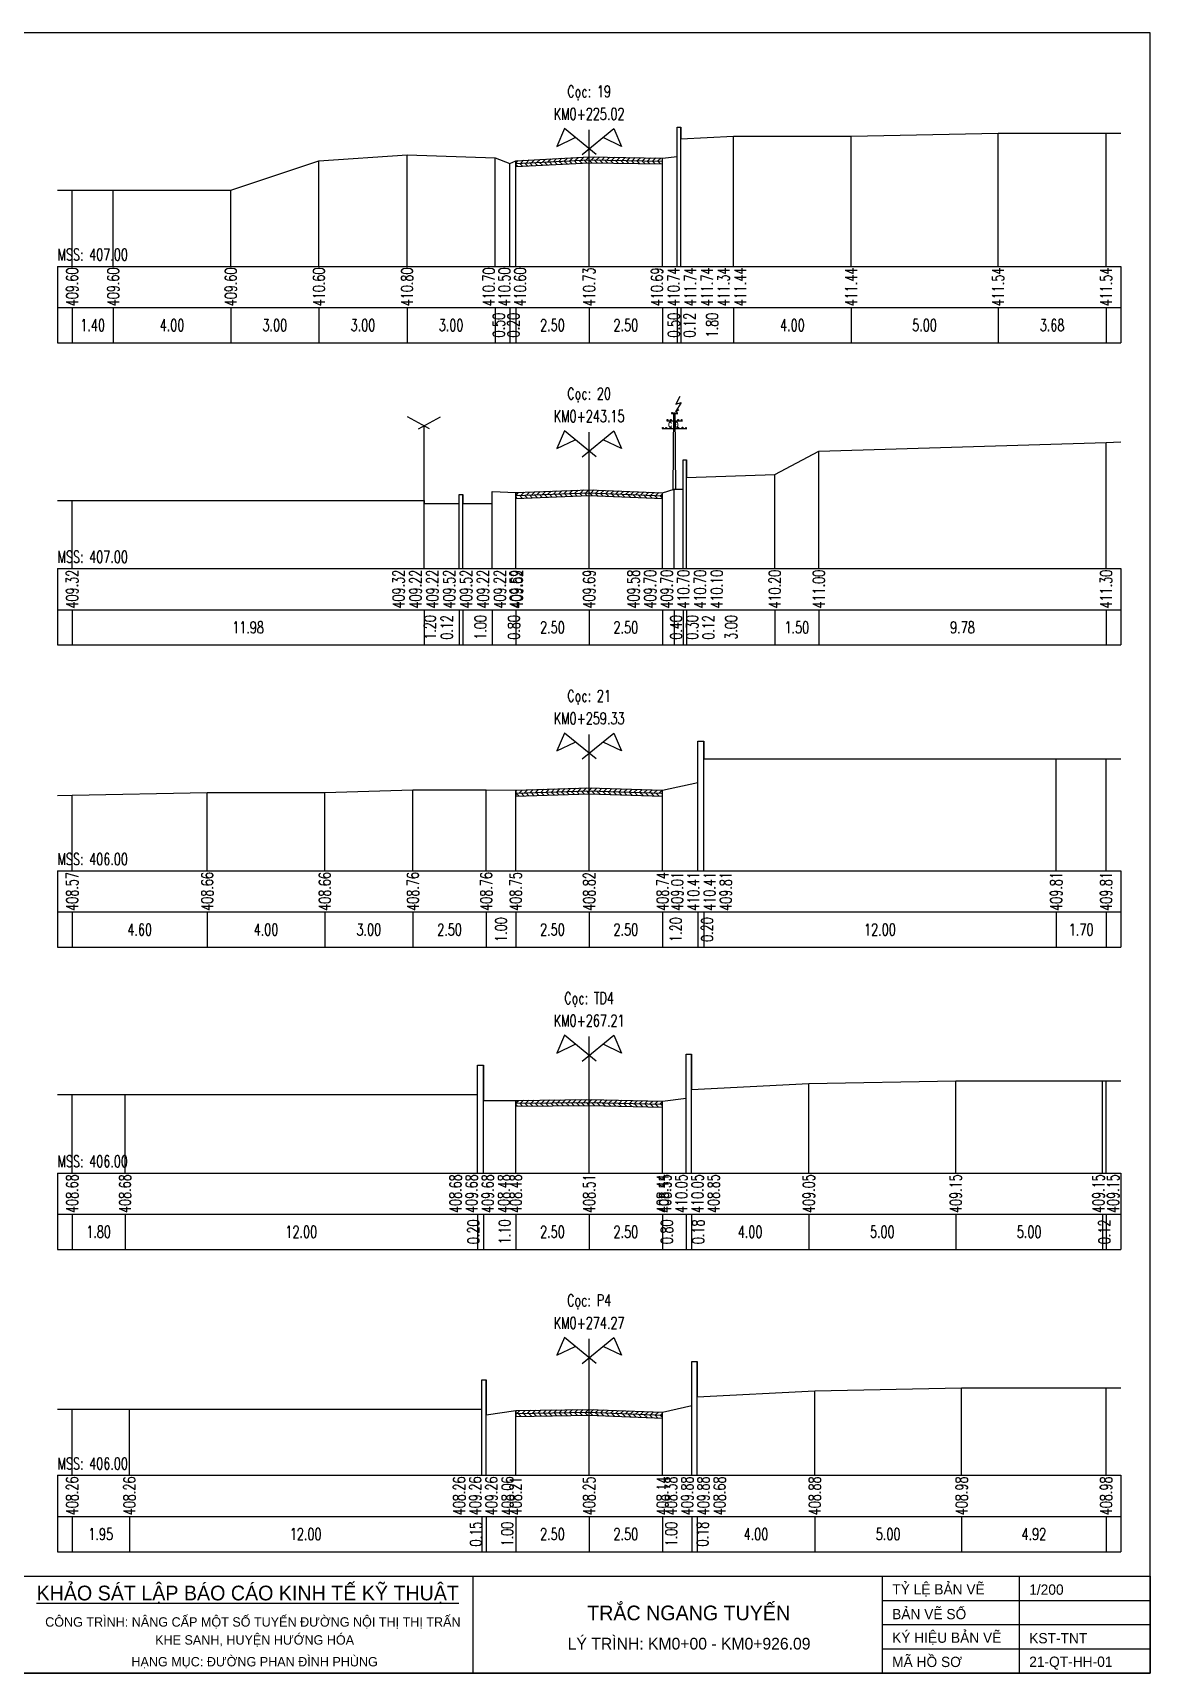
# Model space of a CAD drawing. Header units: centimetres. Extents: x 556321 to 560034, y 1839250 to 1840516.
# Drawn here: x 558387.5 to 558425.6, y 1839589.3 to 1839645.1 of the extents above; entities that cross this region are included whole.
import ezdxf
from ezdxf.enums import TextEntityAlignment as Align

# ---------------------------------------------------------------- set-up
doc = ezdxf.new("R2010")
doc.units = ezdxf.units.CM
doc.header["$MEASUREMENT"] = 0
for name, color, linetype in [('AoDuongCu1', 1, 'Continuous'), ('AoDuongCu2', 2, 'Continuous'), ('DAU_CO', 3, 'Continuous'), ('entdauco', 3, 'Continuous'), ('ENTGOCTUYEN', 7, 'Continuous'), ('ENTPLINETUYEN', 1, 'Continuous'), ('enttntunhien', 3, 'Continuous'), ('KH_VAT', 8, 'Continuous'), ('KHUNGTEN', 1, 'Continuous'), ('KTTN$0$KHUNGTEN', 1, 'Continuous'), ('linedongtn', 8, 'Continuous'), ('MSSTracNgang', 5, 'Continuous'), ('plinetntn', 3, 'Continuous'), ('TuyenPDP_CDTN', 7, 'Continuous')]:
    doc.layers.add(name, color=color, linetype=linetype)
doc.styles.add('CHUSO', font='Vnsimple.shx', dxfattribs={"width": 0.7})
doc.styles.add('Khung ten', font='VHAVANB_3.TTF')
doc.styles.add('KTTN$0$Khung ten', font='VHAVANB_3.TTF')
doc.styles.get("Standard").update_dxf_attribs({"font": 'Vnsimple.shx', "width": 0.7, "height": 2})
doc.styles.add('TENCOC', font='vnsimple.shx', dxfattribs={"width": 0.7})
pattern_1 = [(45, (554573.0184, 1840687.18078), (-0.0883883476, 0.0883883476), [])]
pattern_2 = [(135, (554573.0184, 1840687.18078), (-0.0883883476, -0.0883883476), [])]

# ---------------------------------------------------------------- blocks, each defined once
blk = doc.blocks.new('A$C23B26463')
at = {"layer": 'KTTN$0$KHUNGTEN', "color": 7}
for p, q in [((34.032, 2.953), (34.032, 6.258)), ((47.968, 2.953), (47.968, 6.258)), ((52.635, 2.953), (52.635, 6.258))]:
    blk.add_line(p, q, dxfattribs=at)
at = {"layer": 'KTTN$0$KHUNGTEN', "color": 10}
blk.add_lwpolyline([(57.079, 2.953), (57.079, 58.791), (-18.961, 58.791), (-18.961, 2.953)], close=True, dxfattribs=at)
at = {"layer": 'KTTN$0$KHUNGTEN', "color": 4}
blk.add_lwpolyline([(-18.961, 6.258), (57.079, 6.258), (57.079, 2.953), (-18.961, 2.953), (-18.961, 6.258)], dxfattribs=at)
at = {"layer": 'KTTN$0$KHUNGTEN', "color": 7}
for points in [[(47.968, 5.432), (57.079, 5.432)], [(47.968, 4.606), (57.079, 4.606)], [(47.968, 3.78), (57.079, 3.78)]]:
    blk.add_lwpolyline(points, dxfattribs=at)
at = {"layer": 'ENTGOCTUYEN', "color": 3, "style": 'Khung ten'}
blk.add_text('kst-tnt', height=0.35, dxfattribs=at).set_placement((52.961, 4.145), align=Align.MIDDLE_LEFT)
at = {"layer": 'ENTPLINETUYEN', "color": 7, "style": 'Khung ten'}
for s, p in [('c«ng tr×nh: n©ng cÊp mét sè tuyÕn ®\xadêng néi thÞ thÞ trÊn ', (26.591, 4.697)), ('khe sanh, huyÖn h\xadíng hãa', (26.591, 4.085))]:
    blk.add_text(s, height=0.32, dxfattribs=at).set_placement(p, align=Align.MIDDLE_CENTER)
at = {"layer": 'ENTPLINETUYEN', "style": 'Khung ten'}
blk.add_text('h¹ng môc: ®\xadêng phan ®×nh phïng', height=0.32, dxfattribs=at).set_placement((26.591, 3.344), align=Align.MIDDLE_CENTER)
at = {"layer": 'KHUNGTEN', "color": 7, "style": 'Khung ten'}
for s, height, p in [('tr¾c ngang tuyÕn', 0.5, (41.368, 5.004)), ('Lý tr×nh: km0+00 - KM0+926.09', 0.4, (41.382, 3.958))]:
    blk.add_text(s, height=height, dxfattribs=at).set_placement(p, align=Align.MIDDLE_CENTER)
at = {"layer": 'KTTN$0$KHUNGTEN', "color": 7, "style": 'KTTN$0$Khung ten'}
blk.add_text('%%UKH¶O S¸T LËP B¸O C¸O KINH TÕ Kü THUËT', height=0.5, dxfattribs=at).set_placement((26.357, 5.682), align=Align.MIDDLE_CENTER)
for s, p in [('tû lÖ b¶n vÏ', (48.3, 5.808)), ('1/200', (52.961, 5.798)), ('b¶n vÏ sè', (48.294, 4.964)), ('Ký hiÖu b¶n vÏ', (48.294, 4.163)), ('m· hå s¬', (48.294, 3.337)), ('21-QT-hh-01', (52.961, 3.343))]:
    blk.add_text(s, height=0.35, dxfattribs=at).set_placement(p, align=Align.MIDDLE_LEFT)
blk = doc.blocks.new('DauCo')
at = {"layer": 'DAU_CO', "linetype": 'Continuous'}
blk.add_line((0, 0), (0, 1.29), dxfattribs=at)
for points in [[(0.47, -0.38), (-1.68, 1.38), (-2.2, 0.17), (-0.95, 0.77)], [(-0.47, -0.38), (1.68, 1.38), (2.2, 0.17), (0.95, 0.77)]]:
    blk.add_lwpolyline(points, dxfattribs=at)
blk = doc.blocks.new('nha')
at = {"layer": 'KH_VAT', "color": 6}
for points in [[(0.188, 2.442), (-0.564, 2.844)], [(-0.188, 2.442), (0.564, 2.844)], [(0, 0), (0, 2.542)]]:
    blk.add_lwpolyline(points, dxfattribs=at)
blk = doc.blocks.new('co dien cao the')
at = {"layer": 'KH_VAT', "color": 1, "lineweight": -2}
blk.add_line((0, 0), (0, 0), dxfattribs=at)
at = {"layer": 'KH_VAT', "color": 1}
blk.add_lwpolyline([(0.192, 3.151), (0.057, 2.895), (0.234, 2.947), (0.04, 2.63), (0.15, 2.717)], dxfattribs=at)
at = {"layer": 'KH_VAT', "color": 6}
for points in [[(-0.257, 2.329), (0.278, 2.329)], [(-0.096, 2.575), (0.118, 2.575)], [(-0.043, 0), (-0.012, 2.596), (0.022, 2.596), (0.043, 0)], [(-0.417, 2.066), (0.427, 2.066)]]:
    blk.add_lwpolyline(points, dxfattribs=at)
for points in [[(-0.242, 2.329), (-0.242, 2.369), (-0.224, 2.369), (-0.224, 2.329)], [(-0.125, 2.329), (-0.125, 2.369), (-0.107, 2.369), (-0.107, 2.329)], [(-0.083, 2.577), (-0.083, 2.616), (-0.066, 2.616), (-0.066, 2.577)], [(0.081, 2.577), (0.081, 2.616), (0.099, 2.616), (0.099, 2.577)], [(0.123, 2.331), (0.123, 2.371), (0.141, 2.371), (0.141, 2.331)], [(0.24, 2.329), (0.24, 2.369), (0.257, 2.369), (0.257, 2.329)], [(-0.402, 2.066), (-0.402, 2.105), (-0.384, 2.105), (-0.384, 2.066)], [(-0.286, 2.066), (-0.286, 2.105), (-0.268, 2.105), (-0.268, 2.066)], [(-0.125, 2.066), (-0.125, 2.105), (-0.107, 2.105), (-0.107, 2.066)], [(0.123, 2.068), (0.123, 2.107), (0.141, 2.107), (0.141, 2.068)], [(0.272, 2.068), (0.272, 2.107), (0.29, 2.107), (0.29, 2.068)], [(0.389, 2.066), (0.389, 2.105), (0.406, 2.105), (0.406, 2.066)]]:
    blk.add_lwpolyline(points, close=True, dxfattribs=at)
at = {"layer": 'KH_VAT', "color": 1, "insert": (-0.208, 2.278), "char_height": 0.16406, "width": 0.43275, "attachment_point": 1}
blk.add_mtext('{\\Fvnsimple|c0;C §}', dxfattribs=at)

msp = doc.modelspace()

# ---------------------------------------------------------------- hatches: boundary and pattern name
at = {"layer": 'AoDuongCu1'}
h = msp.add_hatch(dxfattribs=at)
h.set_pattern_fill('ANSI31', color=256, style=0)
h.set_pattern_definition(pattern_1)
h.paths.add_polyline_path([(558403.971, 1839640.767), (558406.471, 1839640.896), (558408.971, 1839640.856), (558408.971, 1839640.756), (558406.471, 1839640.796), (558403.971, 1839640.667)])
h = msp.add_hatch(dxfattribs=at)
h.set_pattern_fill('ANSI31', color=256, style=0)
h.set_pattern_definition(pattern_1)
h.paths.add_polyline_path([(558403.971, 1839629.471), (558406.471, 1839629.566), (558408.971, 1839629.463), (558408.971, 1839629.363), (558406.471, 1839629.466), (558403.971, 1839629.371)])
h = msp.add_hatch(dxfattribs=at)
h.set_pattern_fill('ANSI31', color=256, style=0)
h.set_pattern_definition(pattern_1)
h.paths.add_polyline_path([(558403.971, 1839619.338), (558406.471, 1839619.418), (558408.971, 1839619.334), (558408.971, 1839619.234), (558406.471, 1839619.318), (558403.971, 1839619.238)])
h = msp.add_hatch(dxfattribs=at)
h.set_pattern_fill('ANSI31', color=256, style=0)
h.set_pattern_definition(pattern_1)
h.paths.add_polyline_path([(558403.971, 1839608.78), (558406.471, 1839608.81), (558408.971, 1839608.75), (558408.971, 1839608.65), (558406.471, 1839608.71), (558403.971, 1839608.68)])
h = msp.add_hatch(dxfattribs=at)
h.set_pattern_fill('ANSI31', color=256, style=0)
h.set_pattern_definition(pattern_1)
h.paths.add_polyline_path([(558403.971, 1839598.222), (558406.471, 1839598.262), (558408.971, 1839598.162), (558408.971, 1839598.062), (558406.471, 1839598.162), (558403.971, 1839598.122)])
at = {"layer": 'AoDuongCu2'}
h = msp.add_hatch(dxfattribs=at)
h.set_pattern_fill('ANSI31', color=256, angle=90, style=0)
h.set_pattern_definition(pattern_2)
h.paths.add_polyline_path([(558403.971, 1839640.667), (558406.471, 1839640.796), (558408.971, 1839640.756), (558408.971, 1839640.656), (558406.471, 1839640.696), (558403.971, 1839640.567)])
h = msp.add_hatch(dxfattribs=at)
h.set_pattern_fill('ANSI31', color=256, angle=90, style=0)
h.set_pattern_definition(pattern_2)
h.paths.add_polyline_path([(558403.971, 1839629.371), (558406.471, 1839629.466), (558408.971, 1839629.363), (558408.971, 1839629.263), (558406.471, 1839629.366), (558403.971, 1839629.271)])
h = msp.add_hatch(dxfattribs=at)
h.set_pattern_fill('ANSI31', color=256, angle=90, style=0)
h.set_pattern_definition(pattern_2)
h.paths.add_polyline_path([(558403.971, 1839619.238), (558406.471, 1839619.318), (558408.971, 1839619.234), (558408.971, 1839619.134), (558406.471, 1839619.218), (558403.971, 1839619.138)])
h = msp.add_hatch(dxfattribs=at)
h.set_pattern_fill('ANSI31', color=256, angle=90, style=0)
h.set_pattern_definition(pattern_2)
h.paths.add_polyline_path([(558403.971, 1839608.68), (558406.471, 1839608.71), (558408.971, 1839608.65), (558408.971, 1839608.55), (558406.471, 1839608.61), (558403.971, 1839608.58)])
h = msp.add_hatch(dxfattribs=at)
h.set_pattern_fill('ANSI31', color=256, angle=90, style=0)
h.set_pattern_definition(pattern_2)
h.paths.add_polyline_path([(558403.971, 1839598.122), (558406.471, 1839598.162), (558408.971, 1839598.062), (558408.971, 1839597.962), (558406.471, 1839598.062), (558403.971, 1839598.022)])

# ---------------------------------------------------------------- linework, layer by layer
at = {"layer": 'AoDuongCu1'}
for points in [[(558403.971, 1839640.667), (558406.471, 1839640.796), (558408.971, 1839640.756)], [(558403.971, 1839629.371), (558406.471, 1839629.466), (558408.971, 1839629.363)], [(558403.971, 1839619.238), (558406.471, 1839619.318), (558408.971, 1839619.234)], [(558403.971, 1839608.68), (558406.471, 1839608.71), (558408.971, 1839608.65)], [(558403.971, 1839598.122), (558406.471, 1839598.162), (558408.971, 1839598.062)]]:
    msp.add_lwpolyline(points, dxfattribs=at)
at = {"layer": 'AoDuongCu2'}
for points in [[(558403.971, 1839640.767), (558403.971, 1839640.567), (558406.471, 1839640.696), (558408.971, 1839640.656), (558408.971, 1839640.856)], [(558403.971, 1839629.471), (558403.971, 1839629.271), (558406.471, 1839629.366), (558408.971, 1839629.263), (558408.971, 1839629.463)], [(558403.971, 1839619.338), (558403.971, 1839619.138), (558406.471, 1839619.218), (558408.971, 1839619.134), (558408.971, 1839619.334)], [(558403.971, 1839608.78), (558403.971, 1839608.58), (558406.471, 1839608.61), (558408.971, 1839608.55), (558408.971, 1839608.75)], [(558403.971, 1839598.222), (558403.971, 1839598.022), (558406.471, 1839598.062), (558408.971, 1839597.962), (558408.971, 1839598.162)]]:
    msp.add_lwpolyline(points, dxfattribs=at)
at = {"layer": 'entdauco'}
for p, q in [((558406.471, 1839640.896), (558406.471, 1839641.169)), ((558406.471, 1839629.566), (558406.471, 1839630.881)), ((558406.471, 1839619.418), (558406.471, 1839620.593)), ((558406.471, 1839608.81), (558406.471, 1839610.305)), ((558406.471, 1839598.262), (558406.471, 1839600.017))]:
    msp.add_line(p, q, dxfattribs=at)
at = {"layer": 'enttntunhien'}
for p, q in [((558388.371, 1839637.169), (558424.571, 1839637.169)), ((558388.371, 1839637.169), (558388.371, 1839634.569)), ((558424.571, 1839637.169), (558424.571, 1839634.569)), ((558388.371, 1839635.769), (558424.571, 1839635.769)), ((558388.371, 1839634.569), (558424.571, 1839634.569)), ((558388.371, 1839626.881), (558424.571, 1839626.881)), ((558388.371, 1839626.881), (558388.371, 1839624.281)), ((558424.571, 1839626.881), (558424.571, 1839624.281)), ((558388.371, 1839625.481), (558424.571, 1839625.481)), ((558388.371, 1839624.281), (558424.571, 1839624.281)), ((558388.371, 1839616.593), (558424.571, 1839616.593)), ((558388.371, 1839616.593), (558388.371, 1839613.993)), ((558424.571, 1839616.593), (558424.571, 1839613.993)), ((558388.371, 1839615.193), (558424.571, 1839615.193)), ((558388.371, 1839613.993), (558424.571, 1839613.993)), ((558388.371, 1839606.305), (558424.571, 1839606.305)), ((558388.371, 1839606.305), (558388.371, 1839603.705)), ((558424.571, 1839606.305), (558424.571, 1839603.705)), ((558388.371, 1839604.905), (558424.571, 1839604.905)), ((558388.371, 1839603.705), (558424.571, 1839603.705)), ((558388.371, 1839596.017), (558424.571, 1839596.017)), ((558388.371, 1839596.017), (558388.371, 1839593.417)), ((558424.571, 1839596.017), (558424.571, 1839593.417)), ((558388.371, 1839594.617), (558424.571, 1839594.617)), ((558388.371, 1839593.417), (558424.571, 1839593.417))]:
    msp.add_line(p, q, dxfattribs=at)
at = {"layer": 'enttntunhien', "color": 3}
for p, q in [((558388.871, 1839635.769), (558388.871, 1839634.569)), ((558390.271, 1839635.769), (558390.271, 1839634.569)), ((558394.271, 1839635.769), (558394.271, 1839634.569)), ((558397.271, 1839635.769), (558397.271, 1839634.569)), ((558400.271, 1839635.769), (558400.271, 1839634.569)), ((558403.271, 1839635.769), (558403.271, 1839634.569)), ((558403.771, 1839635.769), (558403.771, 1839634.569)), ((558403.971, 1839635.769), (558403.971, 1839634.569)), ((558406.471, 1839635.769), (558406.471, 1839634.569)), ((558408.971, 1839635.769), (558408.971, 1839634.569)), ((558409.471, 1839635.769), (558409.471, 1839634.569)), ((558409.591, 1839635.769), (558409.591, 1839634.569)), ((558411.391, 1839635.769), (558411.391, 1839634.569)), ((558415.391, 1839635.769), (558415.391, 1839634.569)), ((558420.391, 1839635.769), (558420.391, 1839634.569)), ((558424.071, 1839635.769), (558424.071, 1839634.569)), ((558388.871, 1839625.481), (558388.871, 1839624.281)), ((558400.851, 1839625.481), (558400.851, 1839624.281)), ((558402.051, 1839625.481), (558402.051, 1839624.281)), ((558402.171, 1839625.481), (558402.171, 1839624.281)), ((558403.171, 1839625.481), (558403.171, 1839624.281)), ((558403.971, 1839625.481), (558403.971, 1839624.281)), ((558406.471, 1839625.481), (558406.471, 1839624.281)), ((558408.971, 1839625.481), (558408.971, 1839624.281)), ((558409.371, 1839625.481), (558409.371, 1839624.281)), ((558409.671, 1839625.481), (558409.671, 1839624.281)), ((558409.791, 1839625.481), (558409.791, 1839624.281)), ((558412.791, 1839625.481), (558412.791, 1839624.281)), ((558414.291, 1839625.481), (558414.291, 1839624.281)), ((558424.071, 1839625.481), (558424.071, 1839624.281)), ((558388.871, 1839615.193), (558388.871, 1839613.993)), ((558393.471, 1839615.193), (558393.471, 1839613.993)), ((558397.471, 1839615.193), (558397.471, 1839613.993)), ((558400.471, 1839615.193), (558400.471, 1839613.993)), ((558402.971, 1839615.193), (558402.971, 1839613.993)), ((558403.971, 1839615.193), (558403.971, 1839613.993)), ((558406.471, 1839615.193), (558406.471, 1839613.993)), ((558408.971, 1839615.193), (558408.971, 1839613.993)), ((558410.171, 1839615.193), (558410.171, 1839613.993)), ((558410.371, 1839615.193), (558410.371, 1839613.993)), ((558422.371, 1839615.193), (558422.371, 1839613.993)), ((558424.071, 1839615.193), (558424.071, 1839613.993)), ((558388.871, 1839604.905), (558388.871, 1839603.705)), ((558390.671, 1839604.905), (558390.671, 1839603.705)), ((558402.671, 1839604.905), (558402.671, 1839603.705)), ((558402.871, 1839604.905), (558402.871, 1839603.705)), ((558403.971, 1839604.905), (558403.971, 1839603.705)), ((558406.471, 1839604.905), (558406.471, 1839603.705)), ((558408.971, 1839604.905), (558408.971, 1839603.705)), ((558409.771, 1839604.905), (558409.771, 1839603.705)), ((558409.951, 1839604.905), (558409.951, 1839603.705)), ((558413.951, 1839604.905), (558413.951, 1839603.705)), ((558418.951, 1839604.905), (558418.951, 1839603.705)), ((558423.951, 1839604.905), (558423.951, 1839603.705)), ((558424.071, 1839604.905), (558424.071, 1839603.705)), ((558388.871, 1839594.617), (558388.871, 1839593.417)), ((558390.821, 1839594.617), (558390.821, 1839593.417)), ((558402.821, 1839594.617), (558402.821, 1839593.417)), ((558402.971, 1839594.617), (558402.971, 1839593.417)), ((558403.971, 1839594.617), (558403.971, 1839593.417)), ((558406.471, 1839594.617), (558406.471, 1839593.417)), ((558408.971, 1839594.617), (558408.971, 1839593.417)), ((558409.971, 1839594.617), (558409.971, 1839593.417)), ((558410.151, 1839594.617), (558410.151, 1839593.417)), ((558414.151, 1839594.617), (558414.151, 1839593.417)), ((558419.151, 1839594.617), (558419.151, 1839593.417)), ((558424.071, 1839594.617), (558424.071, 1839593.417))]:
    msp.add_line(p, q, dxfattribs=at)
at = {"layer": 'linedongtn'}
for p, q in [((558409.471, 1839637.169), (558409.471, 1839641.906)), ((558409.591, 1839637.169), (558409.591, 1839641.906)), ((558411.391, 1839637.169), (558411.391, 1839641.606)), ((558415.391, 1839637.169), (558415.391, 1839641.606)), ((558420.391, 1839637.169), (558420.391, 1839641.706)), ((558424.071, 1839637.169), (558424.071, 1839641.706)), ((558409.591, 1839637.169), (558409.591, 1839641.506)), ((558397.271, 1839637.169), (558397.271, 1839640.767)), ((558400.271, 1839637.169), (558400.271, 1839640.967)), ((558403.271, 1839637.169), (558403.271, 1839640.867)), ((558403.771, 1839637.169), (558403.771, 1839640.667)), ((558403.971, 1839637.169), (558403.971, 1839640.767)), ((558406.471, 1839637.169), (558406.471, 1839640.896)), ((558408.971, 1839637.169), (558408.971, 1839640.856)), ((558409.471, 1839637.169), (558409.471, 1839640.906)), ((558388.871, 1839637.169), (558388.871, 1839639.767)), ((558390.271, 1839637.169), (558390.271, 1839639.767)), ((558394.271, 1839637.169), (558394.271, 1839639.767)), ((558424.071, 1839626.881), (558424.071, 1839631.177)), ((558409.671, 1839626.881), (558409.671, 1839630.584)), ((558409.791, 1839626.881), (558409.791, 1839630.584)), ((558414.291, 1839626.881), (558414.291, 1839630.884)), ((558409.791, 1839626.881), (558409.791, 1839629.984)), ((558412.791, 1839626.881), (558412.791, 1839630.084)), ((558402.051, 1839626.881), (558402.051, 1839629.401)), ((558402.171, 1839626.881), (558402.171, 1839629.401)), ((558403.171, 1839626.881), (558403.171, 1839629.501)), ((558403.971, 1839626.881), (558403.971, 1839629.471)), ((558406.471, 1839626.881), (558406.471, 1839629.566)), ((558408.971, 1839626.881), (558408.971, 1839629.463)), ((558409.371, 1839626.881), (558409.371, 1839629.584)), ((558409.671, 1839626.881), (558409.671, 1839629.584)), ((558388.871, 1839626.881), (558388.871, 1839629.201)), ((558400.851, 1839626.881), (558400.851, 1839629.201)), ((558400.851, 1839626.881), (558400.851, 1839629.101)), ((558402.051, 1839626.881), (558402.051, 1839629.101)), ((558402.171, 1839626.881), (558402.171, 1839629.101)), ((558403.171, 1839626.881), (558403.171, 1839629.101)), ((558410.171, 1839616.593), (558410.171, 1839621.004)), ((558410.371, 1839616.593), (558410.371, 1839621.004)), ((558410.371, 1839616.593), (558410.371, 1839620.404)), ((558422.371, 1839616.593), (558422.371, 1839620.404)), ((558424.071, 1839616.593), (558424.071, 1839620.404)), ((558400.471, 1839616.593), (558400.471, 1839619.356)), ((558402.971, 1839616.593), (558402.971, 1839619.356)), ((558403.971, 1839616.593), (558403.971, 1839619.338)), ((558406.471, 1839616.593), (558406.471, 1839619.418)), ((558408.971, 1839616.593), (558408.971, 1839619.334)), ((558410.171, 1839616.593), (558410.171, 1839619.604)), ((558388.871, 1839616.593), (558388.871, 1839619.164)), ((558393.471, 1839616.593), (558393.471, 1839619.256)), ((558397.471, 1839616.593), (558397.471, 1839619.256)), ((558409.771, 1839606.305), (558409.771, 1839610.35)), ((558409.951, 1839606.305), (558409.951, 1839610.35)), ((558402.671, 1839606.305), (558402.671, 1839609.98)), ((558402.871, 1839606.305), (558402.871, 1839609.98)), ((558413.951, 1839606.305), (558413.951, 1839609.35)), ((558418.951, 1839606.305), (558418.951, 1839609.45)), ((558423.951, 1839606.305), (558423.951, 1839609.45)), ((558424.071, 1839606.305), (558424.071, 1839609.45)), ((558388.871, 1839606.305), (558388.871, 1839608.98)), ((558390.671, 1839606.305), (558390.671, 1839608.98)), ((558402.671, 1839606.305), (558402.671, 1839608.98)), ((558402.871, 1839606.305), (558402.871, 1839608.78)), ((558403.971, 1839606.305), (558403.971, 1839608.78)), ((558406.471, 1839606.305), (558406.471, 1839608.81)), ((558408.971, 1839606.305), (558408.971, 1839608.75)), ((558409.771, 1839606.305), (558409.771, 1839608.85)), ((558409.951, 1839606.305), (558409.951, 1839609.15)), ((558409.971, 1839596.017), (558409.971, 1839599.892)), ((558410.151, 1839596.017), (558410.151, 1839599.892)), ((558402.821, 1839596.017), (558402.821, 1839599.272)), ((558402.971, 1839596.017), (558402.971, 1839599.272)), ((558410.151, 1839596.017), (558410.151, 1839598.692)), ((558414.151, 1839596.017), (558414.151, 1839598.892)), ((558419.151, 1839596.017), (558419.151, 1839598.992)), ((558424.071, 1839596.017), (558424.071, 1839598.992)), ((558388.871, 1839596.017), (558388.871, 1839598.272)), ((558390.821, 1839596.017), (558390.821, 1839598.272)), ((558402.821, 1839596.017), (558402.821, 1839598.272)), ((558402.971, 1839596.017), (558402.971, 1839598.072)), ((558403.971, 1839596.017), (558403.971, 1839598.222)), ((558406.471, 1839596.017), (558406.471, 1839598.262)), ((558408.971, 1839596.017), (558408.971, 1839598.162)), ((558409.971, 1839596.017), (558409.971, 1839598.392))]:
    msp.add_line(p, q, dxfattribs=at)
at = {"layer": 'plinetntn'}
for points in [[(558388.371, 1839639.767), (558388.871, 1839639.767), (558390.271, 1839639.767), (558394.271, 1839639.767), (558397.271, 1839640.767), (558400.271, 1839640.967), (558403.271, 1839640.867), (558403.771, 1839640.667), (558403.971, 1839640.767), (558406.471, 1839640.896), (558408.971, 1839640.856), (558409.471, 1839640.906), (558409.471, 1839641.906), (558409.591, 1839641.906), (558409.591, 1839641.506), (558411.391, 1839641.606), (558415.391, 1839641.606), (558420.391, 1839641.706), (558424.071, 1839641.706), (558424.571, 1839641.706)], [(558388.371, 1839629.201), (558388.871, 1839629.201), (558400.851, 1839629.201), (558400.851, 1839629.101), (558402.051, 1839629.101), (558402.051, 1839629.401), (558402.171, 1839629.401), (558402.171, 1839629.101), (558403.171, 1839629.101), (558403.171, 1839629.501), (558403.971, 1839629.471), (558406.471, 1839629.566), (558408.971, 1839629.463), (558409.371, 1839629.584), (558409.671, 1839629.584), (558409.671, 1839630.584), (558409.791, 1839630.584), (558409.791, 1839629.984), (558412.791, 1839630.084), (558414.291, 1839630.884), (558424.071, 1839631.177), (558424.571, 1839631.192)], [(558388.372, 1839619.154), (558388.871, 1839619.164), (558393.471, 1839619.256), (558397.471, 1839619.256), (558400.471, 1839619.356), (558402.971, 1839619.356), (558403.971, 1839619.338), (558406.471, 1839619.418), (558408.971, 1839619.334), (558410.171, 1839619.604), (558410.171, 1839621.004), (558410.371, 1839621.004), (558410.371, 1839620.404), (558422.371, 1839620.404), (558424.071, 1839620.404), (558424.571, 1839620.404)], [(558388.371, 1839608.98), (558388.871, 1839608.98), (558390.671, 1839608.98), (558402.671, 1839608.98), (558402.671, 1839609.98), (558402.871, 1839609.98), (558402.871, 1839608.78), (558403.971, 1839608.78), (558406.471, 1839608.81), (558408.971, 1839608.75), (558409.771, 1839608.85), (558409.771, 1839610.35), (558409.951, 1839610.35), (558409.951, 1839609.15), (558413.951, 1839609.35), (558418.951, 1839609.45), (558423.951, 1839609.45), (558424.071, 1839609.45), (558424.571, 1839609.45)], [(558388.371, 1839598.272), (558388.871, 1839598.272), (558390.821, 1839598.272), (558402.821, 1839598.272), (558402.821, 1839599.272), (558402.971, 1839599.272), (558402.971, 1839598.072), (558403.971, 1839598.222), (558406.471, 1839598.262), (558408.971, 1839598.162), (558409.971, 1839598.392), (558409.971, 1839599.892), (558410.151, 1839599.892), (558410.151, 1839598.692), (558414.151, 1839598.892), (558419.151, 1839598.992), (558424.071, 1839598.992), (558424.571, 1839598.992)]]:
    msp.add_lwpolyline(points, dxfattribs=at)

# ---------------------------------------------------------------- block references
at = {"layer": 'entdauco', "lineweight": -2}
msp.add_blockref('A$C23B26463', (558368.492, 1839586.329), dxfattribs=at)
at = {"layer": 'entdauco', "xscale": 0.5, "yscale": 0.5}
for p in [(558406.471, 1839641.169), (558406.471, 1839630.881), (558406.471, 1839620.593), (558406.471, 1839610.305), (558406.471, 1839600.017)]:
    msp.add_blockref('DauCo', p, dxfattribs=at)
at = {"layer": 'TuyenPDP_CDTN'}
for name, p in [('co dien cao the', (558409.371, 1839629.584)), ('nha', (558400.851, 1839629.201))]:
    msp.add_blockref(name, p, dxfattribs=at)

# ---------------------------------------------------------------- texts
at = {"layer": 'entdauco', "style": 'TENCOC', "width": 0.7}
for s, p in [('Cäc: 19', (558406.471, 1839643.077)), ('KM0+225.02', (558406.471, 1839642.357)), ('Cäc: 20', (558406.471, 1839632.789)), ('KM0+243.15', (558406.471, 1839632.069)), ('Cäc: 21', (558406.471, 1839622.501)), ('KM0+259.33', (558406.471, 1839621.781)), ('Cäc: TD4', (558406.471, 1839612.213)), ('KM0+267.21', (558406.471, 1839611.493)), ('Cäc: P4', (558406.471, 1839601.925)), ('KM0+274.27', (558406.471, 1839601.205))]:
    msp.add_text(s, height=0.4, dxfattribs=at).set_placement(p, align=Align.MIDDLE)
at = {"layer": 'enttntunhien', "color": 3, "style": 'CHUSO', "width": 0.7}
for s, p in [('409.60', (558388.871, 1839636.469)), ('409.60', (558390.271, 1839636.469)), ('409.60', (558394.271, 1839636.469)), ('410.60', (558397.271, 1839636.469)), ('410.80', (558400.271, 1839636.469)), ('410.70', (558403.055, 1839636.469)), ('410.50', (558403.588, 1839636.469)), ('410.60', (558404.121, 1839636.469)), ('410.73', (558406.471, 1839636.469)), ('410.69', (558408.781, 1839636.469)), ('410.74', (558409.348, 1839636.469)), ('411.74', (558409.915, 1839636.469)), ('411.74', (558410.481, 1839636.469)), ('411.34', (558411.048, 1839636.469)), ('411.44', (558411.615, 1839636.469)), ('411.44', (558415.391, 1839636.469)), ('411.54', (558420.391, 1839636.469)), ('411.54', (558424.071, 1839636.469)), ('0.50', (558403.396, 1839635.169)), ('0.20', (558403.896, 1839635.169)), ('0.50', (558409.356, 1839635.169)), ('0.12', (558409.89, 1839635.169)), ('1.80', (558410.656, 1839635.169)), ('409.32', (558388.871, 1839626.181)), ('409.32', (558399.986, 1839626.181)), ('409.22', (558400.561, 1839626.181)), ('409.22', (558401.136, 1839626.181)), ('409.52', (558401.711, 1839626.181)), ('409.52', (558402.286, 1839626.181)), ('409.22', (558402.861, 1839626.181)), ('409.22', (558403.436, 1839626.181)), ('409.59', (558403.971, 1839626.181)), ('409.62', (558404.011, 1839626.181)), ('409.69', (558406.471, 1839626.181)), ('409.58', (558407.981, 1839626.181)), ('409.70', (558408.548, 1839626.181)), ('409.70', (558409.115, 1839626.181)), ('410.70', (558409.681, 1839626.181)), ('410.70', (558410.248, 1839626.181)), ('410.10', (558410.815, 1839626.181)), ('410.20', (558412.791, 1839626.181)), ('411.00', (558414.291, 1839626.181)), ('411.30', (558424.071, 1839626.181)), ('1.20', (558401.054, 1839624.881)), ('0.12', (558401.626, 1839624.881)), ('1.00', (558402.769, 1839624.881)), ('0.80', (558403.911, 1839624.881)), ('0.40', (558409.431, 1839624.881)), ('0.30', (558409.981, 1839624.881)), ('0.12', (558410.531, 1839624.881)), ('3.00', (558411.306, 1839624.881)), ('408.57', (558388.871, 1839615.893)), ('408.66', (558393.471, 1839615.893)), ('408.66', (558397.471, 1839615.893)), ('408.76', (558400.471, 1839615.893)), ('408.76', (558402.971, 1839615.893)), ('408.75', (558403.971, 1839615.893)), ('408.82', (558406.471, 1839615.893)), ('408.74', (558408.971, 1839615.893)), ('409.01', (558409.471, 1839615.893)), ('410.41', (558410.021, 1839615.893)), ('410.41', (558410.571, 1839615.893)), ('409.81', (558411.121, 1839615.893)), ('409.81', (558422.371, 1839615.893)), ('409.81', (558424.071, 1839615.893)), ('1.00', (558403.471, 1839614.593)), ('1.20', (558409.421, 1839614.593)), ('0.20', (558410.488, 1839614.593)), ('408.68', (558388.871, 1839605.605)), ('408.68', (558390.671, 1839605.605)), ('408.68', (558401.921, 1839605.605)), ('409.68', (558402.471, 1839605.605)), ('409.68', (558403.021, 1839605.605)), ('408.48', (558403.571, 1839605.605)), ('408.48', (558403.971, 1839605.605)), ('408.51', (558406.471, 1839605.605)), ('408.44', (558408.971, 1839605.605)), ('408.55', (558409.061, 1839605.605)), ('410.05', (558409.611, 1839605.605)), ('410.05', (558410.161, 1839605.605)), ('408.85', (558410.711, 1839605.605)), ('409.05', (558413.951, 1839605.605)), ('409.15', (558418.951, 1839605.605)), ('409.15', (558423.811, 1839605.605)), ('409.15', (558424.311, 1839605.605)), ('0.20', (558402.53, 1839604.305)), ('1.10', (558403.596, 1839604.305)), ('0.80', (558409.116, 1839604.305)), ('0.18', (558410.183, 1839604.305)), ('0.12', (558424.011, 1839604.305)), ('408.26', (558388.871, 1839595.317)), ('408.26', (558390.821, 1839595.317)), ('408.26', (558402.046, 1839595.317)), ('409.26', (558402.596, 1839595.317)), ('409.26', (558403.146, 1839595.317)), ('408.06', (558403.696, 1839595.317)), ('408.21', (558403.971, 1839595.317)), ('408.25', (558406.471, 1839595.317)), ('408.14', (558408.971, 1839595.317)), ('408.38', (558409.261, 1839595.317)), ('409.88', (558409.811, 1839595.317)), ('409.88', (558410.361, 1839595.317)), ('408.68', (558410.911, 1839595.317)), ('408.88', (558414.151, 1839595.317)), ('408.98', (558419.151, 1839595.317)), ('408.98', (558424.071, 1839595.317)), ('0.15', (558402.617, 1839594.017)), ('1.00', (558403.684, 1839594.017)), ('1.00', (558409.266, 1839594.017)), ('0.18', (558410.333, 1839594.017))]:
    msp.add_text(s, height=0.4, rotation=90, dxfattribs=at).set_placement(p, align=Align.MIDDLE)
for s, p in [('1.40', (558389.571, 1839635.169)), ('4.00', (558392.271, 1839635.169)), ('3.00', (558395.771, 1839635.169)), ('3.00', (558398.771, 1839635.169)), ('3.00', (558401.771, 1839635.169)), ('2.50', (558405.221, 1839635.169)), ('2.50', (558407.721, 1839635.169)), ('4.00', (558413.391, 1839635.169)), ('5.00', (558417.891, 1839635.169)), ('3.68', (558422.231, 1839635.169)), ('11.98', (558394.861, 1839624.881)), ('2.50', (558405.221, 1839624.881)), ('2.50', (558407.721, 1839624.881)), ('1.50', (558413.541, 1839624.881)), ('9.78', (558419.181, 1839624.881)), ('4.60', (558391.171, 1839614.593)), ('4.00', (558395.471, 1839614.593)), ('3.00', (558398.971, 1839614.593)), ('2.50', (558401.721, 1839614.593)), ('2.50', (558405.221, 1839614.593)), ('2.50', (558407.721, 1839614.593)), ('12.00', (558416.371, 1839614.593)), ('1.70', (558423.221, 1839614.593)), ('1.80', (558389.771, 1839604.305)), ('12.00', (558396.671, 1839604.305)), ('2.50', (558405.221, 1839604.305)), ('2.50', (558407.721, 1839604.305)), ('4.00', (558411.951, 1839604.305)), ('5.00', (558416.451, 1839604.305)), ('5.00', (558421.451, 1839604.305)), ('1.95', (558389.846, 1839594.017)), ('12.00', (558396.821, 1839594.017)), ('2.50', (558405.221, 1839594.017)), ('2.50', (558407.721, 1839594.017)), ('4.00', (558412.151, 1839594.017)), ('5.00', (558416.651, 1839594.017)), ('4.92', (558421.611, 1839594.017))]:
    msp.add_text(s, height=0.4, dxfattribs=at).set_placement(p, align=Align.MIDDLE)
at = {"layer": 'MSSTracNgang', "color": 3, "style": 'CHUSO', "width": 0.7}
for s, p in [('MSS: 407.00', (558388.371, 1839637.369)), ('MSS: 407.00', (558388.371, 1839627.081)), ('MSS: 406.00', (558388.371, 1839616.793)), ('MSS: 406.00', (558388.371, 1839606.505)), ('MSS: 406.00', (558388.371, 1839596.217))]:
    msp.add_text(s, height=0.4, dxfattribs=at).set_placement(p)

doc.saveas('drawing.dxf')
